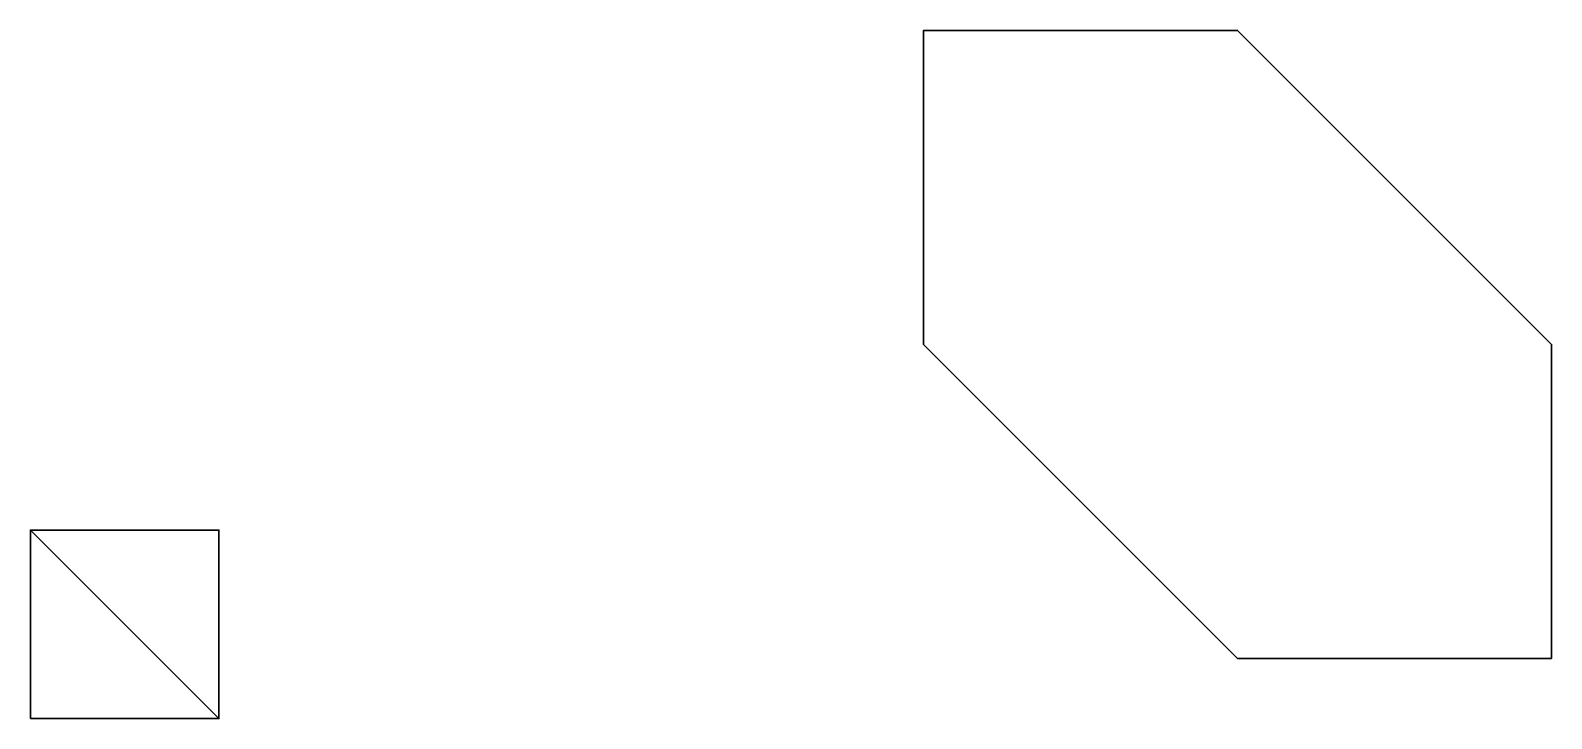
# Model space of a CAD drawing. Header units: millimetres. Extents: x 189 to 432, y 51 to 161.
import ezdxf

# ---------------------------------------------------------------- set-up
doc = ezdxf.new("R2010")
doc.units = ezdxf.units.MM
doc.layers.get('0').update_dxf_attribs({"color": 4, "lineweight": 30})

msp = doc.modelspace()

# ---------------------------------------------------------------- hatches: boundary and pattern name
at = {"extrusion": (-0.57735, -0.57735, 0.57735)}
h = msp.add_hatch(dxfattribs=at)
h.set_pattern_fill('ANSI31', color=256)
h.set_pattern_definition([(45, (156.1392, 180.6076), (-2.245064, 2.245064), [])])
h.paths.add_polyline_path([(262.21, 241.84), (226.85, 180.61), (156.14, 180.61), (120.78, 241.84), (156.14, 303.08), (226.85, 303.08)])

# ---------------------------------------------------------------- linework, layer by layer
for p in [(219.39, 51.23), (219.39, 81.23), (189.39, 51.23), (189.39, 81.23)]:
    msp.add_line(p, (189.39, 81.23, 40))
msp.add_lwpolyline([(189.39, 51.23), (189.39, 81.23), (219.39, 81.23), (219.39, 51.23)], close=True)
msp.add_polyline3d([(431.61, 60.79, 50), (381.61, 60.79, 0), (331.61, 110.79, 0), (331.61, 160.79, 50), (381.61, 160.79, 100), (431.61, 110.79, 100)], close=True)

doc.saveas('drawing.dxf')
